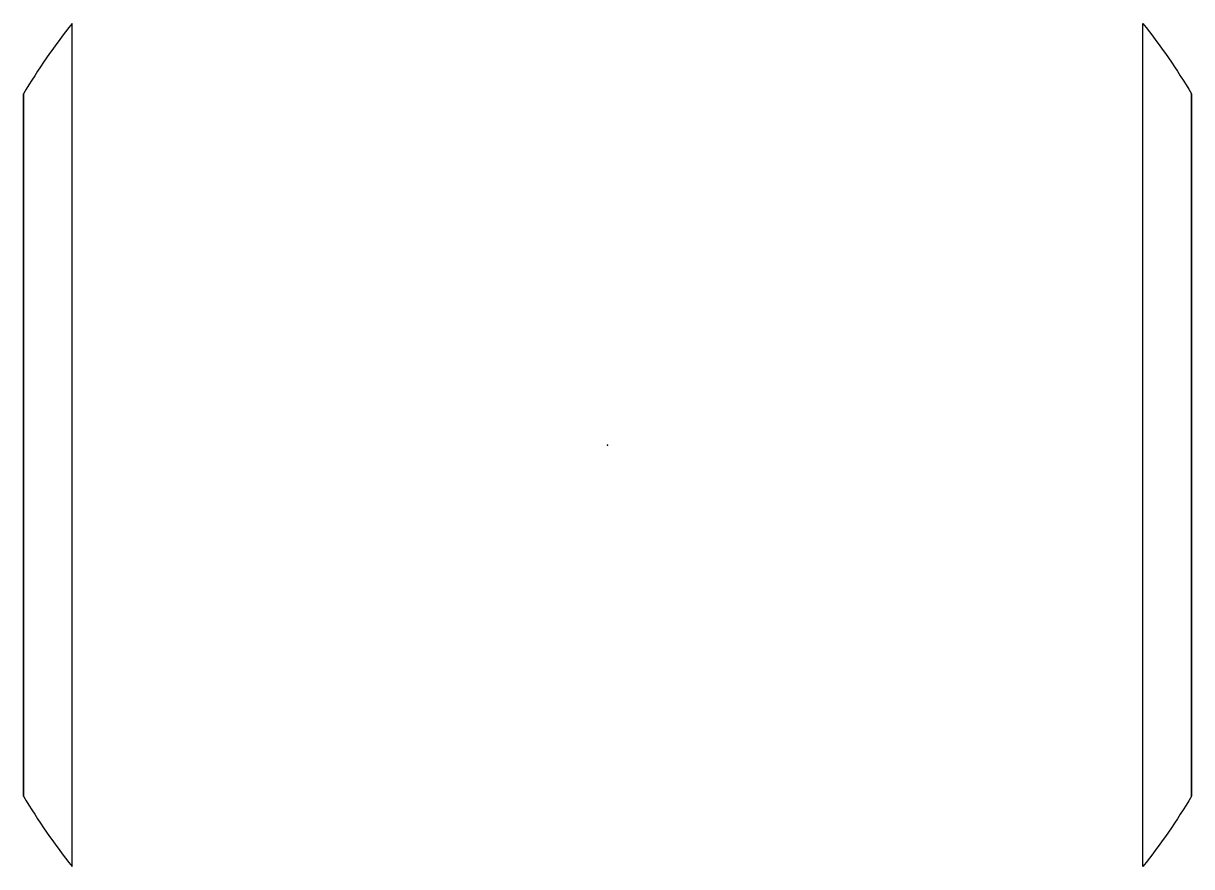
# Model space of a CAD drawing. Header units: millimetres. Extents: x -60 to 60, y -43 to 43.
import ezdxf

# ---------------------------------------------------------------- set-up
doc = ezdxf.new("R2010")
doc.units = ezdxf.units.MM
doc.layers.get('0').update_dxf_attribs({"linetype": 'CONTINUOUS'})

msp = doc.modelspace()

# ---------------------------------------------------------------- linework, layer by layer
for p, q in [((-60, -36.06), (-60, 36.06)), ((60, -36.06), (60, 36.06))]:
    msp.add_line(p, q)
for points in [[(-55, -43.3), (-55, 43.3, 0.031472), (-60, 36.06), (-60, -36.06, 0.031472)], [(55, -43.3), (55, 43.3, -0.031472), (60, 36.06), (60, -36.06, -0.031472)]]:
    msp.add_lwpolyline(points, format="xyb", close=True)
msp.add_point((0, 0))

doc.saveas('drawing.dxf')
